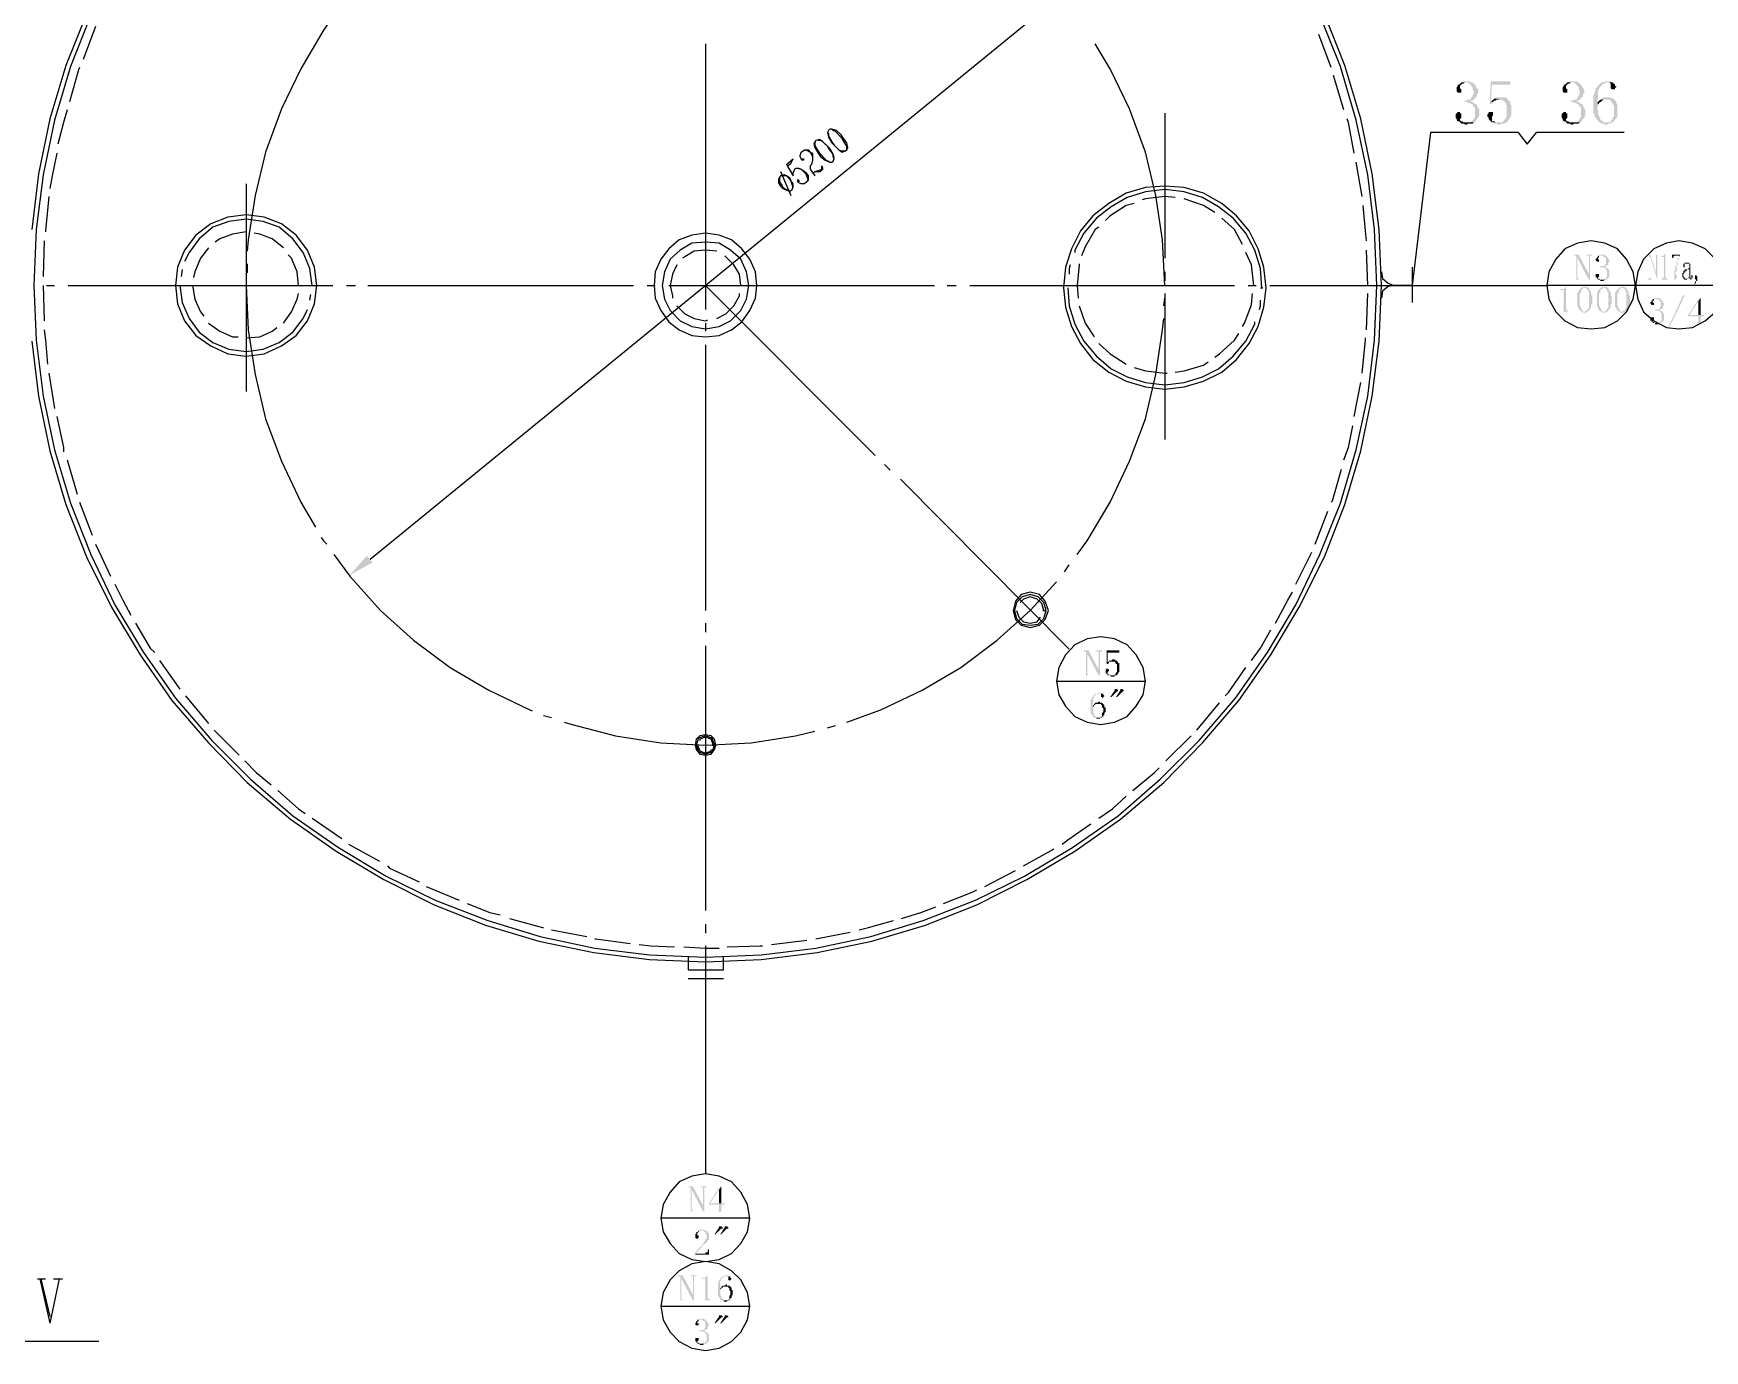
# Model space of a CAD drawing. Extents: x 51 to 246, y 3 to 417.
# Drawn here: x 84.6 to 146.7, y 81.7 to 130.6 of the extents above; entities that cross this region are included whole.
import ezdxf

# ---------------------------------------------------------------- set-up
doc = ezdxf.new("R2010")
doc.units = 0
doc.header["$MEASUREMENT"] = 0
doc.layers.add('_____1', color=160, linetype='Continuous')

msp = doc.modelspace()

# ---------------------------------------------------------------- hatches: boundary and pattern name
at = {"layer": '_____1'}
for points in [[(137.668, 128.735), (137.626, 128.735), (137.541, 128.651), (137.499, 128.651), (137.499, 128.608), (137.456, 128.566), (137.456, 128.397), (137.499, 128.354), (137.626, 128.354), (137.626, 128.481), (137.583, 128.524), (137.583, 128.608), (137.668, 128.693), (137.71, 128.693), (137.753, 128.735), (137.795, 128.735)], [(137.837, 128.778), (137.71, 128.778), (137.668, 128.735), (137.88, 128.735), (137.922, 128.693), (137.964, 128.693), (137.964, 128.651), (138.049, 128.566), (138.049, 128.481), (138.091, 128.439), (138.091, 128.312), (138.049, 128.27), (138.049, 128.227), (138.007, 128.185), (138.007, 128.143), (137.964, 128.1), (137.88, 128.1), (137.837, 128.058), (137.753, 128.058), (137.753, 128.016), (137.837, 128.016), (137.88, 127.973), (137.964, 127.973), (138.007, 127.931), (138.049, 127.931), (138.049, 127.888), (138.134, 127.804), (138.134, 127.423), (138.091, 127.423), (138.091, 127.381), (137.964, 127.254), (137.795, 127.254), (138.134, 127.254), (138.134, 127.296), (138.176, 127.296), (138.176, 127.338), (138.261, 127.423), (138.261, 127.465), (138.303, 127.508), (138.303, 127.719), (138.261, 127.762), (138.261, 127.804), (138.218, 127.846), (138.218, 127.888), (138.176, 127.931), (138.134, 127.931), (138.049, 128.016), (138.007, 128.016), (137.964, 128.058), (138.049, 128.058), (138.218, 128.227), (138.218, 128.312), (138.261, 128.354), (138.261, 128.481), (138.176, 128.566), (138.176, 128.608), (138.049, 128.735), (138.007, 128.735), (137.964, 128.778), (137.88, 128.778)], [(139.446, 128.778), (138.726, 128.778), (138.684, 127.931), (138.769, 127.931), (138.811, 128.016), (138.726, 128.016), (138.769, 128.651), (139.446, 128.651)], [(141.605, 128.735), (141.563, 128.735), (141.478, 128.651), (141.436, 128.651), (141.436, 128.608), (141.393, 128.566), (141.393, 128.397), (141.436, 128.354), (141.563, 128.354), (141.563, 128.481), (141.52, 128.524), (141.52, 128.608), (141.605, 128.693), (141.647, 128.693), (141.69, 128.735), (141.732, 128.735)], [(141.774, 128.778), (141.647, 128.778), (141.605, 128.735), (141.817, 128.735), (141.859, 128.693), (141.901, 128.693), (141.901, 128.651), (141.986, 128.566), (141.986, 128.481), (142.028, 128.439), (142.028, 128.312), (141.986, 128.27), (141.986, 128.227), (141.944, 128.185), (141.944, 128.143), (141.901, 128.1), (141.817, 128.1), (141.774, 128.058), (141.69, 128.058), (141.69, 128.016), (141.774, 128.016), (141.817, 127.973), (141.901, 127.973), (141.944, 127.931), (141.986, 127.931), (141.986, 127.888), (142.071, 127.804), (142.071, 127.423), (142.028, 127.423), (142.028, 127.381), (141.901, 127.254), (141.732, 127.254), (142.071, 127.254), (142.071, 127.296), (142.113, 127.296), (142.113, 127.338), (142.198, 127.423), (142.198, 127.465), (142.24, 127.508), (142.24, 127.719), (142.198, 127.762), (142.198, 127.804), (142.155, 127.846), (142.155, 127.888), (142.113, 127.931), (142.071, 127.931), (141.986, 128.016), (141.944, 128.016), (141.901, 128.058), (141.986, 128.058), (142.155, 128.227), (142.155, 128.312), (142.198, 128.354), (142.198, 128.481), (142.113, 128.566), (142.113, 128.608), (141.986, 128.735), (141.944, 128.735), (141.901, 128.778), (141.817, 128.778)], [(143.087, 128.778), (142.96, 128.778), (142.917, 128.735), (142.833, 128.735), (142.79, 128.693), (142.663, 128.566), (142.663, 128.524), (142.621, 128.524), (142.621, 128.439), (142.579, 128.397), (142.579, 128.312), (142.536, 128.27), (142.536, 127.592), (142.579, 127.55), (142.579, 127.465), (142.663, 127.381), (142.663, 127.338), (142.706, 127.338), (142.706, 127.296), (142.748, 127.254), (143.002, 127.254), (142.917, 127.254), (142.833, 127.338), (142.79, 127.338), (142.79, 127.423), (142.748, 127.465), (142.748, 127.508), (142.706, 127.55), (142.706, 127.719), (142.663, 127.762), (142.663, 127.804), (142.706, 127.846), (142.706, 127.888), (142.748, 127.931), (142.663, 127.973), (142.663, 128.1), (142.706, 128.143), (142.706, 128.439), (142.748, 128.481), (142.748, 128.524), (142.79, 128.566), (142.917, 128.693), (142.96, 128.693), (143.002, 128.735), (143.256, 128.735), (143.214, 128.735), (143.171, 128.778), (143.129, 128.778)], [(143.256, 128.735), (143.044, 128.735), (143.129, 128.735), (143.171, 128.693), (143.171, 128.524), (143.214, 128.481), (143.341, 128.481), (143.341, 128.524), (143.383, 128.566), (143.383, 128.608), (143.341, 128.608), (143.341, 128.651), (143.298, 128.693)], [(138.853, 128.143), (138.726, 128.016), (138.811, 128.016), (138.853, 128.058), (138.896, 128.058), (138.938, 128.1), (139.065, 128.1)], [(139.107, 128.185), (138.896, 128.185), (138.896, 128.143), (138.853, 128.143), (139.065, 128.1), (139.15, 128.1), (139.234, 128.016), (139.277, 128.016), (139.277, 127.931), (139.319, 127.888), (139.319, 127.465), (139.277, 127.423), (139.277, 127.381), (139.234, 127.381), (139.234, 127.338), (139.15, 127.254), (138.811, 127.254), (138.853, 127.211), (138.938, 127.211), (138.98, 127.169), (139.065, 127.169), (139.107, 127.211), (139.234, 127.211), (139.277, 127.254), (139.319, 127.254), (139.361, 127.296), (139.361, 127.338), (139.446, 127.423), (139.446, 127.465), (139.488, 127.508), (139.488, 127.888), (139.446, 127.931), (139.446, 128.016), (139.404, 128.058), (139.361, 128.058), (139.361, 128.1), (139.277, 128.185), (139.15, 128.185)], [(142.79, 128.1), (142.663, 127.973), (142.748, 127.931), (142.748, 127.973), (142.79, 128.016), (142.833, 128.016), (142.833, 128.058), (142.875, 128.058), (142.917, 128.1), (143.044, 128.1)], [(143.044, 128.185), (142.917, 128.185), (142.875, 128.143), (142.833, 128.143), (142.79, 128.1), (143.129, 128.1), (143.214, 128.016), (143.214, 127.973), (143.256, 127.973), (143.256, 127.931), (143.298, 127.888), (143.298, 127.465), (143.256, 127.423), (143.256, 127.381), (143.171, 127.296), (143.171, 127.254), (142.79, 127.254), (142.833, 127.211), (142.917, 127.211), (142.96, 127.169), (143.044, 127.169), (143.087, 127.211), (143.171, 127.211), (143.214, 127.254), (143.256, 127.254), (143.298, 127.296), (143.298, 127.338), (143.341, 127.338), (143.341, 127.381), (143.383, 127.381), (143.383, 127.423), (143.425, 127.465), (143.425, 127.931), (143.383, 127.973), (143.383, 128.016), (143.341, 128.058), (143.341, 128.1), (143.298, 128.1), (143.256, 128.143), (143.214, 128.143), (143.171, 128.185), (143.087, 128.185)], [(137.541, 127.635), (137.499, 127.635), (137.414, 127.55), (137.414, 127.423), (137.456, 127.381), (137.456, 127.338), (137.499, 127.296), (137.541, 127.296), (137.626, 127.211), (137.71, 127.211), (137.795, 127.169), (137.837, 127.169), (137.88, 127.211), (138.049, 127.211), (138.091, 127.254), (137.71, 127.254), (137.668, 127.296), (137.626, 127.296), (137.583, 127.338), (137.583, 127.381), (137.626, 127.423), (137.626, 127.592), (137.583, 127.592), (137.583, 127.635)], [(138.726, 127.635), (138.642, 127.635), (138.642, 127.592), (138.599, 127.55), (138.599, 127.465), (138.642, 127.423), (138.642, 127.381), (138.769, 127.254), (139.023, 127.254), (138.896, 127.254), (138.853, 127.296), (138.769, 127.296), (138.769, 127.465), (138.811, 127.508), (138.811, 127.635), (138.769, 127.635)], [(141.478, 127.635), (141.436, 127.635), (141.351, 127.55), (141.351, 127.423), (141.393, 127.381), (141.393, 127.338), (141.436, 127.296), (141.478, 127.296), (141.563, 127.211), (141.647, 127.211), (141.732, 127.169), (141.774, 127.169), (141.817, 127.211), (141.986, 127.211), (142.028, 127.254), (141.647, 127.254), (141.605, 127.296), (141.563, 127.296), (141.52, 127.338), (141.52, 127.381), (141.563, 127.423), (141.563, 127.592), (141.52, 127.592), (141.52, 127.635)], [(141.986, 122.343), (141.817, 122.343), (141.817, 122.301), (141.901, 122.301), (141.901, 122.258), (141.944, 122.216), (142.367, 121.412), (142.367, 121.623)], [(142.494, 122.343), (142.282, 122.343), (142.282, 122.301), (142.367, 122.301), (142.367, 121.412), (142.409, 121.412), (142.409, 122.301), (142.494, 122.301)], [(142.748, 122.301), (142.706, 122.301), (142.706, 122.258), (142.663, 122.258), (142.663, 122.216), (142.621, 122.174), (142.621, 122.131), (142.663, 122.089), (142.748, 122.089), (142.748, 122.174), (142.706, 122.174), (142.706, 122.216), (142.748, 122.258), (142.748, 122.301), (142.833, 122.301)], [(142.875, 122.343), (142.79, 122.343), (142.748, 122.301), (142.917, 122.301), (142.917, 122.258), (142.96, 122.258), (143.002, 122.216), (143.002, 122.004), (142.917, 121.92), (142.79, 121.92), (142.79, 121.877), (142.917, 121.877), (142.96, 121.835), (143.002, 121.835), (143.002, 121.793), (143.044, 121.75), (143.044, 121.496), (143.002, 121.496), (143.002, 121.454), (142.96, 121.454), (142.917, 121.412), (142.833, 121.412), (143.044, 121.412), (143.044, 121.454), (143.087, 121.454), (143.087, 121.496), (143.129, 121.496), (143.129, 121.75), (143.087, 121.793), (143.087, 121.835), (143.044, 121.835), (143.002, 121.877), (142.96, 121.877), (142.96, 121.92), (143.002, 121.92), (143.044, 121.962), (143.087, 121.962), (143.087, 122.047), (143.129, 122.089), (143.129, 122.131), (143.087, 122.174), (143.087, 122.216), (143.002, 122.301), (142.96, 122.301), (142.96, 122.343), (142.917, 122.343)], [(144.653, 122.343), (144.568, 122.343), (144.653, 122.258), (144.907, 121.412), (144.865, 121.666)], [(144.611, 122.301), (144.611, 121.454), (144.568, 121.454), (144.568, 121.412), (144.695, 121.412), (144.695, 121.454), (144.653, 121.454), (144.653, 121.496), (144.611, 121.496), (144.611, 122.258), (144.653, 122.258)], [(145.203, 122.385), (145.161, 122.343), (145.161, 122.301), (145.076, 122.301), (145.076, 122.258), (145.161, 122.258), (145.161, 121.496), (145.119, 121.496), (145.119, 121.454), (145.076, 121.454), (145.076, 121.412), (145.288, 121.412), (145.288, 121.454), (145.246, 121.454), (145.203, 121.496), (145.203, 121.538)], [(145.754, 122.301), (145.711, 122.301), (145.711, 122.216), (145.669, 122.216), (145.669, 122.089), (145.627, 122.089), (145.627, 121.962), (145.584, 121.92), (145.584, 121.75), (145.542, 121.75), (145.542, 121.412), (145.584, 121.412), (145.584, 121.454), (145.627, 121.454), (145.627, 121.581), (145.584, 121.623), (145.584, 121.708), (145.627, 121.708), (145.627, 121.962), (145.669, 121.962), (145.669, 122.131), (145.711, 122.131), (145.711, 122.258), (145.754, 122.258)], [(141.901, 122.258), (141.901, 121.412), (141.817, 121.412), (142.028, 121.412), (141.986, 121.412), (141.986, 121.454), (141.944, 121.454), (141.944, 122.216)], [(145.965, 121.793), (145.923, 121.793), (145.923, 121.75), (145.881, 121.75), (145.881, 121.666), (145.838, 121.666), (145.838, 121.496), (145.881, 121.496), (145.881, 121.454), (145.923, 121.412), (146.008, 121.412), (146.05, 121.454), (145.923, 121.454), (145.923, 121.496), (145.881, 121.538), (145.881, 121.623), (145.923, 121.666), (145.923, 121.708), (145.965, 121.708), (145.965, 121.75), (146.008, 121.75), (146.008, 121.793), (146.092, 121.793)], [(145.923, 122.004), (145.881, 122.004), (145.881, 121.877), (145.923, 121.877), (145.923, 122.004), (146.008, 122.004)], [(146.008, 122.047), (145.923, 122.047), (145.923, 122.004), (146.092, 122.004), (146.092, 121.835), (146.05, 121.835), (146.008, 121.793), (145.965, 121.793), (146.092, 121.793), (146.092, 121.496), (146.05, 121.496), (146.05, 121.454), (145.965, 121.454), (146.05, 121.454), (146.092, 121.496), (146.135, 121.496), (146.135, 122.004), (146.092, 122.004), (146.092, 122.047), (146.05, 122.047)], [(141.52, 121.158), (141.436, 121.073), (141.309, 121.073), (141.309, 121.031), (141.436, 121.031), (141.436, 120.269), (141.393, 120.226), (141.309, 120.226), (141.69, 120.226), (141.605, 120.226), (141.605, 120.269), (141.563, 120.269), (141.52, 120.311)], [(142.071, 121.115), (142.071, 121.073), (142.028, 121.073), (142.028, 121.031), (141.986, 121.031), (141.986, 120.946), (141.944, 120.946), (141.944, 120.396), (141.986, 120.396), (141.986, 120.311), (142.028, 120.311), (142.028, 120.269), (142.071, 120.269), (142.071, 120.226), (142.155, 120.226), (142.155, 120.184), (142.282, 120.184), (142.282, 120.226), (142.325, 120.226), (142.155, 120.226), (142.155, 120.269), (142.113, 120.269), (142.113, 120.311), (142.071, 120.353), (142.071, 120.396), (142.028, 120.438), (142.028, 120.904), (142.071, 120.904), (142.071, 121.031), (142.113, 121.031), (142.113, 121.073), (142.155, 121.073), (142.155, 121.115), (142.198, 121.115)], [(142.198, 121.158), (142.155, 121.158), (142.113, 121.115), (142.071, 121.115), (142.24, 121.115), (142.325, 121.031), (142.325, 120.988), (142.367, 120.988), (142.367, 120.692), (142.409, 120.692), (142.367, 120.65), (142.367, 120.353), (142.325, 120.353), (142.325, 120.311), (142.282, 120.269), (142.24, 120.269), (142.24, 120.226), (142.198, 120.226), (142.325, 120.226), (142.409, 120.311), (142.409, 120.353), (142.452, 120.353), (142.452, 120.48), (142.494, 120.523), (142.494, 120.819), (142.452, 120.861), (142.452, 120.988), (142.409, 120.988), (142.409, 121.031), (142.367, 121.073), (142.367, 121.115), (142.325, 121.115), (142.282, 121.158), (142.24, 121.158)], [(142.663, 121.623), (142.621, 121.623), (142.621, 121.496), (142.663, 121.496), (142.663, 121.454), (142.706, 121.454), (142.706, 121.412), (142.79, 121.412), (142.79, 121.369), (142.917, 121.369), (142.96, 121.412), (143.002, 121.412), (142.79, 121.412), (142.748, 121.454), (142.706, 121.454), (142.706, 121.496), (142.748, 121.538), (142.748, 121.623), (142.706, 121.623)], [(142.79, 121.115), (142.79, 121.073), (142.748, 121.073), (142.748, 121.031), (142.706, 121.031), (142.706, 120.946), (142.663, 120.946), (142.663, 120.396), (142.706, 120.396), (142.706, 120.311), (142.748, 120.311), (142.748, 120.269), (142.79, 120.269), (142.79, 120.226), (142.875, 120.226), (142.875, 120.184), (143.002, 120.184), (143.002, 120.226), (143.044, 120.226), (142.875, 120.226), (142.875, 120.269), (142.833, 120.269), (142.833, 120.311), (142.79, 120.353), (142.79, 120.396), (142.748, 120.438), (142.748, 120.904), (142.79, 120.904), (142.79, 121.031), (142.833, 121.031), (142.833, 121.073), (142.875, 121.073), (142.875, 121.115), (142.917, 121.115)], [(142.917, 121.158), (142.875, 121.158), (142.833, 121.115), (142.79, 121.115), (142.96, 121.115), (143.044, 121.031), (143.044, 120.988), (143.087, 120.988), (143.087, 120.692), (143.129, 120.692), (143.087, 120.65), (143.087, 120.353), (143.044, 120.353), (143.044, 120.311), (143.002, 120.269), (142.96, 120.269), (142.96, 120.226), (142.917, 120.226), (143.044, 120.226), (143.129, 120.311), (143.129, 120.353), (143.171, 120.353), (143.171, 120.48), (143.214, 120.523), (143.214, 120.819), (143.171, 120.861), (143.171, 120.988), (143.129, 120.988), (143.129, 121.031), (143.087, 121.073), (143.087, 121.115), (143.044, 121.115), (143.002, 121.158), (142.96, 121.158)], [(143.468, 121.115), (143.468, 121.073), (143.425, 121.073), (143.425, 121.031), (143.383, 121.031), (143.383, 120.946), (143.341, 120.946), (143.341, 120.396), (143.383, 120.396), (143.383, 120.311), (143.425, 120.311), (143.425, 120.269), (143.468, 120.269), (143.468, 120.226), (143.552, 120.226), (143.552, 120.184), (143.679, 120.184), (143.679, 120.226), (143.722, 120.226), (143.552, 120.226), (143.552, 120.269), (143.51, 120.269), (143.51, 120.311), (143.468, 120.353), (143.468, 120.396), (143.425, 120.438), (143.425, 120.904), (143.468, 120.904), (143.468, 121.031), (143.51, 121.031), (143.51, 121.073), (143.552, 121.073), (143.552, 121.115), (143.595, 121.115)], [(143.595, 121.158), (143.552, 121.158), (143.51, 121.115), (143.468, 121.115), (143.637, 121.115), (143.722, 121.031), (143.722, 120.988), (143.764, 120.988), (143.764, 120.692), (143.806, 120.692), (143.764, 120.65), (143.764, 120.353), (143.722, 120.353), (143.722, 120.311), (143.679, 120.269), (143.637, 120.269), (143.637, 120.226), (143.595, 120.226), (143.722, 120.226), (143.806, 120.311), (143.806, 120.353), (143.849, 120.353), (143.849, 120.48), (143.891, 120.523), (143.891, 120.819), (143.849, 120.861), (143.849, 120.988), (143.806, 120.988), (143.806, 121.031), (143.764, 121.073), (143.764, 121.115), (143.722, 121.115), (143.679, 121.158), (143.637, 121.158)], [(146.219, 121.581), (146.177, 121.581), (146.177, 121.454), (146.092, 121.454), (146.135, 121.454), (146.135, 121.412), (146.177, 121.412), (146.177, 121.454), (146.219, 121.496), (146.219, 121.538)], [(144.78, 120.692), (144.738, 120.692), (144.738, 120.65), (144.695, 120.65), (144.695, 120.607), (144.653, 120.565), (144.653, 120.523), (144.695, 120.48), (144.78, 120.48), (144.78, 120.565), (144.738, 120.565), (144.738, 120.607), (144.78, 120.65), (144.78, 120.692), (144.865, 120.692)], [(144.907, 120.734), (144.822, 120.734), (144.78, 120.692), (144.949, 120.692), (144.949, 120.65), (144.992, 120.65), (145.034, 120.607), (145.034, 120.396), (144.949, 120.311), (144.822, 120.311), (144.822, 120.269), (144.949, 120.269), (144.992, 120.226), (145.034, 120.226), (145.034, 120.184), (145.076, 120.142), (145.076, 119.888), (145.034, 119.888), (145.034, 119.845), (144.992, 119.845), (144.949, 119.803), (144.865, 119.803), (145.076, 119.803), (145.076, 119.845), (145.119, 119.845), (145.119, 119.888), (145.161, 119.888), (145.161, 120.142), (145.119, 120.184), (145.119, 120.226), (145.076, 120.226), (145.034, 120.269), (144.992, 120.269), (144.992, 120.311), (145.034, 120.311), (145.076, 120.353), (145.119, 120.353), (145.119, 120.438), (145.161, 120.48), (145.161, 120.523), (145.119, 120.565), (145.119, 120.607), (145.034, 120.692), (144.992, 120.692), (144.992, 120.734), (144.949, 120.734)], [(146.516, 120.734), (146.473, 120.734), (146.05, 120.099), (146.05, 120.057), (146.431, 120.057), (146.431, 119.845), (146.389, 119.845), (146.389, 119.803), (146.262, 119.803), (146.643, 119.803), (146.558, 119.803), (146.516, 119.845), (146.516, 120.057), (146.643, 120.057), (146.643, 120.099), (146.092, 120.099), (146.431, 120.607)], [(146.516, 120.734), (146.431, 120.607), (146.431, 120.099), (146.092, 120.099), (146.516, 120.099)], [(144.695, 120.015), (144.653, 120.015), (144.653, 119.888), (144.695, 119.888), (144.695, 119.845), (144.738, 119.845), (144.738, 119.803), (144.822, 119.803), (144.822, 119.76), (144.949, 119.76), (144.992, 119.803), (145.034, 119.803), (144.822, 119.803), (144.78, 119.845), (144.738, 119.845), (144.738, 119.888), (144.78, 119.93), (144.78, 120.015), (144.738, 120.015)], [(96.986, 111.167), (97.197, 110.913), (96.351, 110.447)], [(123.783, 107.653), (123.613, 107.653), (123.613, 107.611), (123.698, 107.611), (123.698, 107.569), (123.74, 107.526), (124.164, 106.722), (124.164, 106.934)], [(123.698, 107.569), (123.698, 106.722), (123.613, 106.722), (123.825, 106.722), (123.783, 106.722), (123.783, 106.764), (123.74, 106.764), (123.74, 107.526)], [(124.291, 107.653), (124.079, 107.653), (124.079, 107.611), (124.164, 107.611), (124.164, 106.722), (124.206, 106.722), (124.206, 107.611), (124.291, 107.611)], [(124.926, 107.653), (124.46, 107.653), (124.46, 107.145), (124.502, 107.145), (124.545, 107.188), (124.502, 107.188), (124.502, 107.569), (124.926, 107.569)], [(124.46, 106.976), (124.418, 106.934), (124.418, 106.807), (124.46, 106.807), (124.46, 106.764), (124.502, 106.764), (124.502, 106.722), (124.672, 106.722), (124.587, 106.722), (124.545, 106.764), (124.502, 106.764), (124.502, 106.849), (124.545, 106.891), (124.545, 106.934), (124.502, 106.976)], [(124.545, 107.272), (124.545, 107.23), (124.502, 107.23), (124.502, 107.188), (124.545, 107.188), (124.545, 107.23), (124.672, 107.23)], [(124.714, 107.315), (124.672, 107.315), (124.629, 107.272), (124.545, 107.272), (124.672, 107.23), (124.756, 107.23), (124.799, 107.188), (124.799, 107.145), (124.841, 107.145), (124.841, 106.849), (124.799, 106.807), (124.799, 106.764), (124.756, 106.764), (124.756, 106.722), (124.545, 106.722), (124.587, 106.722), (124.629, 106.68), (124.756, 106.68), (124.756, 106.722), (124.841, 106.722), (124.841, 106.764), (124.883, 106.764), (124.883, 106.807), (124.926, 106.849), (124.926, 107.188), (124.883, 107.188), (124.883, 107.23), (124.841, 107.23), (124.841, 107.272), (124.799, 107.272), (124.756, 107.315)], [(124.799, 106.214), (124.756, 106.214), (124.756, 106.172), (124.587, 105.918), (124.629, 105.918), (124.841, 106.129), (124.883, 106.129), (124.883, 106.172), (124.841, 106.214)], [(125.01, 106.214), (124.968, 106.214), (124.968, 106.172), (124.799, 105.918), (124.841, 105.918), (125.053, 106.129), (125.095, 106.129), (125.095, 106.172), (125.053, 106.214)], [(123.994, 105.663), (123.994, 105.621), (123.952, 105.621), (123.952, 105.579), (123.994, 105.579), (123.994, 105.621), (124.037, 105.621), (124.037, 105.663), (124.164, 105.663)], [(124.164, 105.748), (124.121, 105.706), (124.037, 105.706), (123.994, 105.663), (124.248, 105.663), (124.248, 105.621), (124.291, 105.621), (124.291, 105.537), (124.333, 105.494), (124.333, 105.367), (124.291, 105.325), (124.291, 105.198), (124.248, 105.198), (124.248, 105.156), (123.994, 105.156), (124.079, 105.156), (124.079, 105.113), (124.206, 105.113), (124.248, 105.156), (124.291, 105.156), (124.291, 105.198), (124.333, 105.198), (124.333, 105.24), (124.375, 105.24), (124.375, 105.325), (124.418, 105.367), (124.418, 105.537), (124.375, 105.537), (124.375, 105.621), (124.291, 105.706), (124.206, 105.706), (124.206, 105.748)], [(124.291, 106.045), (124.164, 106.045), (124.248, 106.045), (124.248, 105.918), (124.291, 105.918), (124.291, 105.875), (124.375, 105.96), (124.333, 106.002), (124.333, 106.045)], [(109.093, 87.757), (108.924, 87.757), (108.924, 87.714), (109.008, 87.714), (109.008, 87.672), (109.051, 87.63), (109.474, 86.825), (109.474, 87.037)], [(109.008, 87.672), (109.008, 86.825), (108.924, 86.825), (109.135, 86.825), (109.093, 86.825), (109.093, 86.868), (109.051, 86.868), (109.051, 87.63)], [(109.601, 87.757), (109.389, 87.757), (109.389, 87.714), (109.474, 87.714), (109.474, 86.825), (109.516, 86.825), (109.516, 87.714), (109.601, 87.714)], [(110.151, 87.757), (110.109, 87.757), (109.686, 87.122), (109.686, 87.079), (110.067, 87.079), (110.067, 86.868), (110.024, 86.868), (110.024, 86.825), (109.897, 86.825), (110.278, 86.825), (110.194, 86.825), (110.151, 86.868), (110.151, 87.079), (110.278, 87.079), (110.278, 87.122), (109.728, 87.122), (110.067, 87.63)], [(110.151, 87.757), (110.067, 87.63), (110.067, 87.122), (109.728, 87.122), (110.151, 87.122)], [(110.109, 86.275), (110.067, 86.275), (110.067, 86.233), (109.897, 85.979), (109.94, 85.979), (110.151, 86.19), (110.194, 86.19), (110.194, 86.233), (110.151, 86.275)], [(110.321, 86.275), (110.278, 86.275), (110.278, 86.233), (110.109, 85.979), (110.151, 85.979), (110.363, 86.19), (110.405, 86.19), (110.405, 86.233), (110.363, 86.275)], [(109.432, 86.148), (109.347, 86.148), (109.347, 86.106), (109.305, 86.106), (109.516, 86.106), (109.516, 86.063), (109.559, 86.063), (109.559, 86.021), (109.601, 85.979), (109.601, 85.809), (109.559, 85.809), (109.559, 85.725), (109.516, 85.725), (109.516, 85.682), (109.432, 85.598), (109.432, 85.555), (109.389, 85.555), (109.389, 85.513), (109.347, 85.513), (109.347, 85.471), (109.305, 85.471), (109.305, 85.428), (109.262, 85.428), (109.262, 85.386), (109.178, 85.301), (109.178, 85.259), (109.22, 85.259), (109.22, 85.301), (109.262, 85.301), (109.262, 85.344), (109.305, 85.386), (109.432, 85.513), (109.432, 85.555), (109.474, 85.555), (109.474, 85.598), (109.516, 85.598), (109.643, 85.725), (109.643, 85.767), (109.686, 85.767), (109.686, 86.021), (109.643, 86.021), (109.643, 86.063), (109.601, 86.106), (109.559, 86.106), (109.516, 86.148), (109.474, 86.148)], [(109.305, 86.106), (109.262, 86.063), (109.22, 86.063), (109.22, 86.021), (109.178, 85.979), (109.178, 85.852), (109.22, 85.809), (109.262, 85.809), (109.305, 85.852), (109.305, 85.936), (109.262, 85.936), (109.262, 86.021), (109.347, 86.106), (109.432, 86.106)], [(109.686, 85.428), (109.643, 85.386), (109.643, 85.301), (109.559, 85.301), (109.559, 85.259), (109.178, 85.259), (109.178, 85.217), (109.686, 85.217)], [(108.712, 84.455), (108.543, 84.455), (108.543, 84.412), (108.627, 84.412), (108.627, 84.37), (108.67, 84.328), (109.093, 83.523), (109.093, 83.735)], [(109.22, 84.455), (109.008, 84.455), (109.008, 84.412), (109.093, 84.412), (109.093, 83.523), (109.135, 83.523), (109.135, 84.412), (109.22, 84.412)], [(109.643, 84.455), (109.559, 84.37), (109.432, 84.37), (109.432, 84.328), (109.559, 84.328), (109.559, 83.566), (109.516, 83.523), (109.432, 83.523), (109.813, 83.523), (109.728, 83.523), (109.728, 83.566), (109.686, 83.566), (109.643, 83.608)], [(110.448, 84.412), (110.321, 84.412), (110.405, 84.412), (110.405, 84.285), (110.448, 84.285), (110.448, 84.243), (110.532, 84.328), (110.49, 84.37), (110.49, 84.412)], [(108.627, 84.37), (108.627, 83.523), (108.543, 83.523), (108.754, 83.523), (108.712, 83.523), (108.712, 83.566), (108.67, 83.566), (108.67, 84.328)], [(110.151, 84.031), (110.151, 83.989), (110.109, 83.989), (110.109, 83.947), (110.151, 83.947), (110.151, 83.989), (110.194, 83.989), (110.194, 84.031), (110.321, 84.031)], [(110.321, 84.116), (110.278, 84.074), (110.194, 84.074), (110.151, 84.031), (110.405, 84.031), (110.405, 83.989), (110.448, 83.989), (110.448, 83.904), (110.49, 83.862), (110.49, 83.735), (110.448, 83.693), (110.448, 83.566), (110.405, 83.566), (110.405, 83.523), (110.151, 83.523), (110.236, 83.523), (110.236, 83.481), (110.363, 83.481), (110.405, 83.523), (110.448, 83.523), (110.448, 83.566), (110.49, 83.566), (110.49, 83.608), (110.532, 83.608), (110.532, 83.693), (110.575, 83.735), (110.575, 83.904), (110.532, 83.904), (110.532, 83.989), (110.448, 84.074), (110.363, 84.074), (110.363, 84.116)], [(109.305, 82.804), (109.262, 82.804), (109.262, 82.761), (109.22, 82.761), (109.22, 82.719), (109.178, 82.677), (109.178, 82.634), (109.22, 82.592), (109.305, 82.592), (109.305, 82.677), (109.262, 82.677), (109.262, 82.719), (109.305, 82.761), (109.305, 82.804), (109.389, 82.804)], [(109.432, 82.846), (109.347, 82.846), (109.305, 82.804), (109.474, 82.804), (109.474, 82.761), (109.516, 82.761), (109.559, 82.719), (109.559, 82.507), (109.516, 82.465), (109.474, 82.423), (109.347, 82.423), (109.347, 82.38), (109.474, 82.38), (109.516, 82.338), (109.559, 82.338), (109.559, 82.296), (109.601, 82.253), (109.601, 81.999), (109.559, 81.999), (109.559, 81.957), (109.516, 81.957), (109.474, 81.915), (109.389, 81.915), (109.601, 81.915), (109.601, 81.957), (109.643, 81.957), (109.643, 81.999), (109.686, 81.999), (109.686, 82.253), (109.643, 82.296), (109.643, 82.338), (109.601, 82.338), (109.559, 82.38), (109.516, 82.38), (109.516, 82.423), (109.559, 82.423), (109.601, 82.465), (109.643, 82.465), (109.643, 82.55), (109.686, 82.592), (109.686, 82.634), (109.643, 82.677), (109.643, 82.719), (109.559, 82.804), (109.516, 82.804), (109.516, 82.846), (109.474, 82.846)], [(110.109, 82.973), (110.067, 82.973), (110.067, 82.931), (109.897, 82.677), (109.94, 82.677), (110.151, 82.888), (110.194, 82.888), (110.194, 82.931), (110.151, 82.973)], [(110.321, 82.973), (110.278, 82.973), (110.278, 82.931), (110.109, 82.677), (110.151, 82.677), (110.363, 82.888), (110.405, 82.888), (110.405, 82.931), (110.363, 82.973)], [(109.22, 82.126), (109.178, 82.126), (109.178, 81.999), (109.22, 81.999), (109.22, 81.957), (109.262, 81.957), (109.262, 81.915), (109.347, 81.915), (109.347, 81.872), (109.474, 81.872), (109.516, 81.915), (109.559, 81.915), (109.347, 81.915), (109.305, 81.957), (109.262, 81.957), (109.262, 81.999), (109.305, 82.042), (109.305, 82.126), (109.262, 82.126)]]:
    msp.add_hatch(color=7, dxfattribs=at).paths.add_polyline_path(points, is_closed=False)
for points in [[(144.949, 122.343), (144.822, 122.343), (144.865, 122.343), (144.865, 121.666), (144.907, 121.412), (144.907, 122.343)], [(145.754, 122.343), (145.457, 122.343), (145.457, 122.131), (145.457, 122.216), (145.5, 122.216), (145.5, 122.258), (145.542, 122.301), (145.754, 122.301)], [(146.135, 121.496), (146.092, 121.496), (146.092, 121.454), (146.177, 121.454)], [(146.346, 121.581), (146.304, 121.581), (146.304, 121.454), (146.346, 121.412), (146.346, 121.369), (146.304, 121.327), (146.304, 121.285), (146.262, 121.285), (146.304, 121.242), (146.304, 121.285), (146.346, 121.285), (146.346, 121.369), (146.389, 121.369), (146.389, 121.538)], [(145.373, 119.676), (145.33, 119.676), (145.881, 120.861), (145.923, 120.819)], [(124.206, 106.087), (124.121, 106.087), (124.079, 106.045), (124.037, 106.045), (123.952, 105.96), (123.952, 105.918), (123.91, 105.918), (123.91, 105.833), (123.867, 105.833), (123.867, 105.325), (123.91, 105.283), (123.91, 105.24), (123.952, 105.24), (123.952, 105.198), (123.994, 105.156), (124.164, 105.156), (124.079, 105.156), (124.079, 105.198), (124.037, 105.198), (124.037, 105.24), (123.994, 105.24), (123.994, 105.325), (123.952, 105.325), (123.952, 105.537), (123.994, 105.579), (123.952, 105.579), (123.952, 105.875), (123.994, 105.875), (123.994, 105.96), (124.037, 106.002), (124.079, 106.002), (124.079, 106.045), (124.291, 106.045), (124.248, 106.045), (124.248, 106.087)], [(110.363, 84.455), (110.278, 84.455), (110.236, 84.412), (110.194, 84.412), (110.109, 84.328), (110.109, 84.285), (110.067, 84.285), (110.067, 84.201), (110.024, 84.201), (110.024, 83.693), (110.067, 83.65), (110.067, 83.608), (110.109, 83.608), (110.109, 83.566), (110.151, 83.523), (110.321, 83.523), (110.236, 83.523), (110.236, 83.566), (110.194, 83.566), (110.194, 83.608), (110.151, 83.608), (110.151, 83.693), (110.109, 83.693), (110.109, 83.904), (110.151, 83.947), (110.109, 83.947), (110.109, 84.243), (110.151, 84.243), (110.151, 84.328), (110.194, 84.37), (110.236, 84.37), (110.236, 84.412), (110.448, 84.412), (110.405, 84.412), (110.405, 84.455)]]:
    msp.add_hatch(color=7, dxfattribs=at).paths.add_polyline_path(points)

# ---------------------------------------------------------------- linework, layer by layer
at = {"layer": '_____1', "color": 7}
for p, q in [((97.113, 111.04), (122.005, 131.36)), ((86.91, 130.81), (86.445, 129.582)), ((132.8, 129.285), (132.334, 130.513)), ((109.559, 130.175), (109.559, 120.311)), ((133.265, 127.719), (132.884, 128.989)), ((126.619, 127.592), (126.619, 122.216)), ((136.483, 126.873), (135.805, 121.2)), ((139.742, 126.873), (136.483, 126.873)), ((143.679, 126.873), (140.42, 126.873)), ((112.353, 125.433), (112.734, 124.544)), ((112.564, 125.687), (112.818, 125.899)), ((133.943, 124.502), (133.731, 125.772)), ((92.498, 124.968), (92.498, 117.263)), ((85.005, 122.851), (84.963, 121.538)), ((134.154, 121.2), (134.112, 122.512)), ((90.128, 121.793), (90.085, 121.538)), ((92.541, 122.004), (92.541, 121.666)), ((126.619, 121.708), (126.619, 121.369)), ((135.805, 121.877), (135.805, 120.565)), ((84.963, 121.2), (85.005, 119.888)), ((85.09, 121.2), (85.386, 121.2)), ((85.894, 121.2), (95.716, 121.2)), ((94.403, 121.2), (94.488, 121.2)), ((94.911, 121.2), (94.996, 121.2)), ((96.224, 121.2), (96.562, 121.2)), ((97.028, 121.2), (106.892, 121.2)), ((107.4, 121.2), (107.696, 121.2)), ((108.204, 121.2), (118.068, 121.2)), ((109.559, 121.2), (115.866, 114.892)), ((110.829, 121.2), (110.913, 121.2)), ((118.533, 121.2), (118.872, 121.2)), ((119.38, 121.2), (129.201, 121.2)), ((126.577, 121.2), (126.661, 121.2)), ((129.709, 121.2), (130.006, 121.2)), ((129.879, 121.2), (129.963, 121.2)), ((130.175, 121.115), (130.26, 121.115)), ((130.514, 121.2), (140.801, 121.2)), ((134.112, 121.2), (134.197, 121.2)), ((135.805, 121.2), (135.128, 121.2)), ((94.869, 120.65), (94.911, 120.861)), ((126.577, 120.438), (126.619, 120.734)), ((126.619, 120.904), (126.619, 115.485)), ((134.112, 119.549), (134.154, 120.904)), ((109.559, 119.803), (109.559, 119.507)), ((109.559, 118.999), (109.559, 109.135)), ((133.646, 116.332), (133.9, 117.602)), ((85.852, 114.723), (86.233, 113.453)), ((116.205, 114.554), (116.417, 114.342)), ((116.798, 114.003), (123.063, 107.696)), ((86.318, 113.157), (86.783, 111.929)), ((132.207, 111.59), (132.673, 112.818)), ((131.487, 110.109), (132.08, 111.294)), ((122.894, 110.574), (123.063, 110.828)), ((109.559, 108.669), (109.559, 108.331)), ((122.089, 109.135), (122.174, 109.135)), ((109.559, 107.823), (109.559, 98.001)), ((89.281, 107.272), (90.043, 106.214)), ((90.255, 105.96), (91.101, 104.944)), ((127.804, 104.69), (128.651, 105.706)), ((103.547, 105.24), (103.844, 105.156)), ((91.313, 104.69), (92.244, 103.759)), ((114.088, 104.775), (114.385, 104.859)), ((126.661, 103.547), (127.593, 104.478)), ((109.813, 104.14), (109.897, 104.14)), ((94.954, 101.43), (96.054, 100.668)), ((96.308, 100.457), (97.451, 99.822)), ((121.37, 99.652), (122.513, 100.287)), ((119.93, 98.89), (121.073, 99.483)), ((109.559, 97.493), (109.559, 97.155)), ((103.844, 97.282), (105.156, 97.028)), ((112.014, 96.731), (113.326, 96.901)), ((113.665, 96.943), (114.935, 97.197)), ((109.559, 96.689), (109.559, 88.222)), ((110.236, 95.461), (108.924, 95.461)), ((84.751, 84.328), (85.048, 84.328)), ((84.836, 84.328), (85.217, 82.677)), ((84.878, 84.328), (85.217, 82.931)), ((85.556, 84.328), (85.217, 82.677)), ((85.344, 84.328), (85.683, 84.328)), ((87.037, 81.999), (82.381, 81.999))]:
    msp.add_line(p, q, dxfattribs=at)
for points in [[(84.54, 119.126), (84.794, 117.094), (85.217, 115.062), (85.81, 113.072), (86.572, 111.125), (87.503, 109.262), (88.561, 107.484), (89.747, 105.791), (91.101, 104.224), (92.541, 102.743), (94.149, 101.388), (95.843, 100.203), (97.621, 99.144), (99.483, 98.213), (101.388, 97.451), (103.378, 96.858), (105.41, 96.435), (107.484, 96.181), (109.559, 96.096), (111.633, 96.181), (113.707, 96.435), (115.739, 96.858), (117.729, 97.451), (119.634, 98.213), (121.497, 99.144), (123.275, 100.203), (124.968, 101.388), (126.577, 102.743), (128.016, 104.224), (129.371, 105.791), (130.556, 107.484), (131.614, 109.262), (132.546, 111.125), (133.308, 113.072), (133.9, 115.062), (134.324, 117.094), (134.578, 119.126), (134.662, 121.2), (134.578, 123.274), (134.324, 125.349), (133.9, 127.381), (133.308, 129.37), (132.546, 131.275)], [(86.572, 131.275), (85.81, 129.37), (85.217, 127.381), (84.794, 125.349), (84.54, 123.274)], [(86.741, 131.233), (85.979, 129.328), (85.386, 127.338), (84.963, 125.306), (84.709, 123.274), (84.624, 121.2), (84.709, 119.168), (84.963, 117.094), (85.386, 115.104), (85.979, 113.114), (86.741, 111.209), (87.63, 109.347), (88.688, 107.569), (89.874, 105.875), (91.228, 104.309), (92.668, 102.87), (94.234, 101.515), (95.927, 100.33), (97.705, 99.271), (99.526, 98.382), (101.473, 97.62), (103.42, 97.028), (105.452, 96.604), (107.484, 96.35), (109.559, 96.266), (111.633, 96.35), (113.665, 96.604), (115.697, 97.028), (117.644, 97.62), (119.592, 98.382), (121.412, 99.271), (123.19, 100.33), (124.883, 101.515), (126.45, 102.87), (127.889, 104.309), (129.244, 105.875), (130.429, 107.569), (131.487, 109.347), (132.376, 111.209), (133.138, 113.114), (133.731, 115.104), (134.154, 117.094), (134.408, 119.168), (134.493, 121.2), (134.408, 123.274), (134.154, 125.306), (133.731, 127.338), (133.138, 129.328), (132.376, 131.233)], [(95.758, 131.233), (95.377, 130.683), (94.53, 129.243), (93.811, 127.762), (93.218, 126.153), (92.837, 124.544), (92.583, 122.893), (92.541, 122.47)], [(126.619, 121.2), (126.534, 122.893), (126.28, 124.544), (125.899, 126.153), (125.307, 127.762), (124.587, 129.243), (124.037, 130.175)], [(86.318, 129.285), (86.275, 129.201), (85.937, 128.016)], [(85.852, 127.719), (85.725, 127.254), (85.513, 126.449)], [(133.646, 126.11), (133.435, 127.254), (133.392, 127.381)], [(113.623, 126.534), (113.58, 126.449), (113.623, 126.322), (113.75, 126.11), (113.834, 125.984), (114.004, 125.857), (114.173, 125.772), (114.258, 125.772), (114.3, 125.814), (114.342, 125.941), (114.3, 126.068), (114.173, 126.28), (113.919, 126.534), (113.792, 126.619), (113.665, 126.576), (113.623, 126.534), (113.623, 126.407), (113.665, 126.322), (113.792, 126.11), (114.046, 125.857), (114.131, 125.814), (114.173, 125.772), (114.258, 125.772)], [(114.131, 126.957), (114.088, 126.873), (114.131, 126.703), (114.258, 126.492), (114.512, 126.238), (114.639, 126.153), (114.766, 126.195), (114.808, 126.238), (114.85, 126.322), (114.808, 126.492), (114.681, 126.661), (114.596, 126.788), (114.427, 126.957), (114.258, 127), (114.173, 127), (114.131, 126.957), (114.088, 126.873), (114.131, 126.83), (114.131, 126.746), (114.258, 126.534), (114.342, 126.407), (114.512, 126.238), (114.596, 126.195), (114.766, 126.195)], [(114.808, 126.238), (114.808, 126.365), (114.766, 126.449), (114.639, 126.661), (114.385, 126.915), (114.3, 126.957), (114.258, 127)], [(139.742, 126.873), (140.081, 126.449), (140.42, 126.873)], [(85.471, 126.11), (85.302, 125.264), (85.217, 124.798)], [(113.157, 125.899), (113.199, 125.899), (113.199, 125.857), (113.157, 125.857), (113.115, 125.899), (113.072, 125.984), (113.072, 126.026), (113.115, 126.153), (113.242, 126.238), (113.369, 126.238), (113.453, 126.153), (113.538, 126.11), (113.538, 125.857), (113.496, 125.687), (113.453, 125.645), (113.453, 125.518), (113.623, 125.264)], [(113.242, 126.238), (113.284, 126.238), (113.453, 126.153), (113.538, 125.984), (113.538, 125.857), (113.496, 125.687)], [(114.3, 125.814), (114.342, 125.899), (114.3, 125.984), (114.3, 126.068), (114.173, 126.238), (114.088, 126.365), (113.919, 126.534), (113.834, 126.576), (113.75, 126.576)], [(112.564, 125.687), (112.818, 125.264), (112.818, 125.391), (112.903, 125.56), (113.03, 125.56), (113.115, 125.518), (113.242, 125.433), (113.284, 125.391), (113.369, 125.264), (113.369, 125.137), (113.326, 125.052), (113.242, 124.968), (113.115, 124.968), (113.03, 125.01), (112.988, 125.052), (112.988, 125.137), (113.03, 125.095), (113.03, 125.052)], [(112.607, 125.645), (112.734, 125.73), (112.818, 125.899)], [(112.903, 125.56), (112.988, 125.56), (113.115, 125.518), (113.284, 125.349), (113.369, 125.095), (113.326, 125.052)], [(113.58, 125.349), (113.58, 125.391), (113.623, 125.433), (113.792, 125.476), (113.877, 125.518), (113.877, 125.645)], [(113.623, 125.433), (113.834, 125.433), (113.919, 125.518), (113.919, 125.56), (113.877, 125.645)], [(112.31, 125.222), (112.268, 125.137), (112.268, 125.01), (112.353, 124.883), (112.395, 124.841), (112.522, 124.756), (112.649, 124.713), (112.734, 124.713), (112.776, 124.756), (112.818, 124.883), (112.818, 124.968), (112.734, 125.095), (112.691, 125.179), (112.564, 125.264), (112.48, 125.306), (112.353, 125.264), (112.31, 125.222), (112.31, 125.052), (112.395, 124.925), (112.437, 124.841), (112.564, 124.756), (112.649, 124.713), (112.734, 124.713)], [(112.776, 124.756), (112.818, 124.841), (112.734, 125.095), (112.564, 125.264), (112.353, 125.264)], [(130.217, 121.115), (130.175, 121.835), (129.963, 122.512), (129.625, 123.147), (129.159, 123.698), (128.609, 124.121), (128.016, 124.46), (127.339, 124.671), (126.619, 124.756), (125.899, 124.671), (125.222, 124.46), (124.629, 124.121), (124.079, 123.698), (123.613, 123.147), (123.275, 122.512), (123.275, 122.428)], [(85.175, 124.502), (85.048, 123.232), (85.048, 123.19)], [(125.476, 124.248), (125.18, 124.163), (124.587, 123.782), (124.418, 123.613)], [(127, 124.46), (126.619, 124.502), (125.899, 124.417), (125.772, 124.375)], [(128.482, 123.909), (128.058, 124.163), (127.339, 124.417)], [(134.112, 122.851), (134.07, 123.232), (133.985, 124.163)], [(94.954, 121.2), (94.869, 121.835), (94.615, 122.428), (94.234, 122.935), (93.726, 123.359), (93.133, 123.571), (92.498, 123.655), (91.863, 123.571), (91.271, 123.359), (90.763, 122.935), (90.382, 122.428), (90.212, 122.089)], [(129.498, 122.724), (129.201, 123.274), (128.736, 123.698)], [(92.498, 123.19), (91.99, 123.105), (91.525, 122.935), (91.355, 122.809)], [(93.895, 122.597), (93.472, 122.935), (93.006, 123.105), (92.795, 123.147)], [(124.164, 123.359), (124.037, 123.274), (123.656, 122.639), (123.529, 122.301)], [(91.101, 122.597), (90.805, 122.216), (90.593, 121.708), (90.551, 121.496)], [(94.446, 121.2), (94.403, 121.708), (94.192, 122.216), (94.065, 122.343)], [(109.982, 122.47), (109.559, 122.512), (109.135, 122.47), (108.797, 122.258), (108.712, 122.216)], [(110.871, 121.2), (110.829, 121.623), (110.617, 121.962), (110.278, 122.301)], [(129.921, 121.2), (129.836, 121.962), (129.625, 122.428)], [(144.103, 121.2), (144.018, 121.708), (143.764, 122.174), (143.425, 122.555), (142.96, 122.766), (142.452, 122.851), (141.944, 122.766), (141.478, 122.555), (141.139, 122.174), (140.885, 121.708), (140.801, 121.2), (140.885, 120.692), (141.139, 120.226), (141.478, 119.888), (141.944, 119.634), (142.452, 119.591), (142.96, 119.634), (143.425, 119.888), (143.764, 120.226), (144.018, 120.692), (144.103, 121.2), (140.801, 121.2)], [(147.362, 121.2), (147.278, 121.708), (147.066, 122.174), (146.685, 122.555), (146.219, 122.766), (145.711, 122.851), (145.246, 122.766), (144.78, 122.555), (144.399, 122.174), (144.187, 121.708), (144.103, 121.2), (144.187, 120.692), (144.399, 120.226), (144.78, 119.888), (145.246, 119.634), (145.711, 119.591), (146.219, 119.634), (146.685, 119.888), (147.066, 120.226), (147.278, 120.692), (147.362, 121.2), (144.103, 121.2)], [(108.5, 121.962), (108.331, 121.623), (108.246, 121.2), (108.331, 120.819), (108.331, 120.734)], [(123.105, 121.962), (123.063, 121.835), (123.063, 121.623)], [(123.444, 122.004), (123.444, 121.962), (123.359, 121.2), (123.402, 120.734)], [(134.662, 121.708), (134.705, 121.454), (134.916, 121.285), (135.128, 121.2), (134.916, 121.158), (134.705, 120.988), (134.662, 120.734)], [(90.043, 121.2), (90.128, 120.565), (90.382, 119.972), (90.763, 119.464), (91.271, 119.083), (91.863, 118.829), (92.498, 118.745), (93.133, 118.829), (93.726, 119.083), (94.234, 119.464), (94.615, 119.972), (94.784, 120.311)], [(90.509, 121.2), (90.593, 120.692), (90.805, 120.226), (90.932, 120.057)], [(92.498, 121.2), (92.583, 119.549), (92.837, 117.898), (93.218, 116.247), (93.811, 114.681), (94.53, 113.157), (95.081, 112.225)], [(123.021, 121.115), (123.063, 120.438), (123.275, 119.76), (123.613, 119.126), (124.079, 118.575), (124.629, 118.11), (125.222, 117.813), (125.899, 117.602), (126.619, 117.517), (127.339, 117.602), (128.016, 117.813), (128.609, 118.11), (129.159, 118.575), (129.625, 119.126), (129.963, 119.76), (129.963, 119.845)], [(93.895, 119.803), (94.192, 120.226), (94.403, 120.692), (94.446, 120.904)], [(108.5, 120.438), (108.797, 120.142), (109.135, 119.972), (109.559, 119.888), (109.643, 119.93)], [(109.982, 119.972), (110.321, 120.142), (110.617, 120.438), (110.829, 120.819), (110.829, 120.904)], [(123.444, 120.438), (123.656, 119.803), (123.994, 119.295)], [(129.498, 119.676), (129.582, 119.803), (129.836, 120.48), (129.879, 120.904)], [(130.133, 120.311), (130.175, 120.438), (130.175, 120.65)], [(91.101, 119.803), (91.525, 119.507), (91.99, 119.295), (92.202, 119.295)], [(123.359, 111.209), (123.74, 111.717), (124.587, 113.157), (125.307, 114.681), (125.899, 116.247), (126.28, 117.898), (126.534, 119.549), (126.577, 119.972)], [(85.005, 119.549), (85.048, 119.168), (85.132, 118.279)], [(92.498, 119.253), (93.006, 119.295), (93.472, 119.507), (93.641, 119.634)], [(128.482, 118.533), (128.651, 118.66), (129.201, 119.168), (129.371, 119.422)], [(133.943, 117.94), (134.07, 119.168), (134.07, 119.253)], [(124.164, 119.041), (124.587, 118.66), (125.18, 118.279)], [(85.175, 117.94), (85.302, 117.178), (85.386, 116.628)], [(125.476, 118.152), (125.899, 118.025), (126.619, 117.94), (126.704, 117.94)], [(127, 117.983), (127.339, 118.025), (128.058, 118.237), (128.228, 118.363)], [(85.471, 116.332), (85.725, 115.188), (85.725, 115.019)], [(133.265, 114.723), (133.435, 115.188), (133.604, 115.993)], [(132.8, 113.157), (132.842, 113.199), (133.181, 114.384)], [(95.292, 111.844), (95.377, 111.717), (95.504, 111.59)], [(86.91, 111.59), (87.037, 111.336), (87.461, 110.405)], [(95.758, 111.209), (96.351, 110.405), (97.494, 109.135), (98.721, 108.034), (100.076, 107.018), (101.515, 106.172), (103.039, 105.452), (103.124, 105.41)], [(87.63, 110.109), (87.926, 109.516), (88.223, 108.966)], [(114.808, 104.986), (116.078, 105.452), (117.602, 106.172), (119.041, 107.018), (120.396, 108.034), (121.624, 109.135), (122.597, 110.193)], [(122.132, 109.135), (122.047, 109.389), (121.878, 109.558), (121.624, 109.643), (121.37, 109.558), (121.243, 109.431)], [(130.725, 108.669), (131.191, 109.516), (131.36, 109.812)], [(88.392, 108.669), (88.942, 107.738), (89.112, 107.569)], [(121.116, 109.135), (121.2, 108.881), (121.37, 108.712), (121.624, 108.669), (121.878, 108.712), (122.005, 108.881)], [(122.597, 106.51), (125.899, 106.51), (125.815, 107.018), (125.561, 107.484), (125.222, 107.865), (124.756, 108.077), (124.248, 108.161), (123.74, 108.077), (123.275, 107.865), (122.936, 107.484), (122.682, 107.018), (122.597, 106.51), (122.682, 106.002), (122.936, 105.579), (123.275, 105.198), (123.74, 104.986), (124.248, 104.902), (124.756, 104.986), (125.222, 105.198), (125.561, 105.579), (125.815, 106.002), (125.899, 106.51)], [(129.836, 107.272), (130.175, 107.738), (130.556, 108.415)], [(128.863, 105.96), (128.99, 106.087), (129.625, 107.018)], [(104.309, 104.986), (104.606, 104.902), (106.214, 104.478), (107.908, 104.224), (109.559, 104.14), (111.252, 104.224), (112.903, 104.478), (113.623, 104.648)], [(109.855, 104.14), (109.77, 104.351), (109.559, 104.436), (109.347, 104.351), (109.347, 104.309)], [(109.262, 104.14), (109.347, 103.928), (109.559, 103.843), (109.77, 103.928), (109.77, 103.97)], [(92.456, 103.547), (92.879, 103.124), (93.43, 102.658)], [(125.434, 102.446), (126.238, 103.124), (126.407, 103.293)], [(93.684, 102.446), (94.446, 101.769), (94.7, 101.6)], [(124.164, 101.43), (124.672, 101.769), (125.18, 102.235)], [(122.809, 100.457), (123.021, 100.626), (123.867, 101.219)], [(97.748, 99.652), (97.832, 99.568), (98.933, 99.06)], [(99.187, 98.89), (99.695, 98.679), (100.415, 98.382)], [(118.406, 98.255), (119.465, 98.679), (119.634, 98.763)], [(100.711, 98.255), (101.558, 97.917), (101.939, 97.832)], [(116.84, 97.705), (117.56, 97.917), (118.11, 98.128)], [(102.277, 97.705), (103.505, 97.366), (103.547, 97.366)], [(115.274, 97.282), (115.612, 97.366), (116.544, 97.62)], [(105.452, 96.943), (105.495, 96.943), (106.765, 96.774)], [(107.103, 96.731), (107.527, 96.689), (108.416, 96.647)], [(108.754, 96.647), (109.559, 96.604), (110.067, 96.604)], [(108.924, 96.266), (108.924, 95.8), (110.236, 95.8), (110.236, 96.266)], [(110.363, 96.647), (111.591, 96.689), (111.675, 96.689)], [(111.21, 86.571), (111.125, 87.079), (110.871, 87.545), (110.532, 87.926), (110.067, 88.138), (109.559, 88.222), (109.051, 88.138), (108.585, 87.926), (108.246, 87.545), (107.992, 87.079), (107.908, 86.571), (107.992, 86.063), (108.246, 85.64), (108.585, 85.259), (109.051, 85.047), (109.559, 84.963), (110.067, 85.047), (110.532, 85.259), (110.871, 85.64), (111.125, 86.063), (111.21, 86.571), (107.908, 86.571)], [(107.908, 83.312), (111.21, 83.312), (111.125, 83.82), (110.871, 84.285), (110.532, 84.624), (110.067, 84.878), (109.559, 84.963), (109.051, 84.878), (108.585, 84.624), (108.246, 84.285), (107.992, 83.82), (107.908, 83.312), (107.992, 82.804), (108.246, 82.338), (108.585, 81.999), (109.051, 81.745), (109.559, 81.66), (110.067, 81.745), (110.532, 81.999), (110.871, 82.338), (111.125, 82.804), (111.21, 83.312)]]:
    msp.add_lwpolyline(points, dxfattribs=at)
for points in [[(130.387, 121.115), (130.302, 121.877), (130.09, 122.555), (129.752, 123.232), (129.286, 123.782), (128.736, 124.248), (128.058, 124.629), (127.339, 124.841), (126.619, 124.883), (125.899, 124.841), (125.18, 124.629), (124.545, 124.248), (123.952, 123.782), (123.486, 123.232), (123.148, 122.555), (122.936, 121.877), (122.851, 121.115), (122.936, 120.396), (123.148, 119.676), (123.486, 119.041), (123.952, 118.448), (124.545, 117.983), (125.18, 117.644), (125.899, 117.432), (126.619, 117.348), (127.339, 117.432), (128.058, 117.644), (128.736, 117.983), (129.286, 118.448), (129.752, 119.041), (130.09, 119.676), (130.302, 120.396)], [(95.123, 121.2), (95.038, 121.877), (94.784, 122.512), (94.361, 123.063), (93.811, 123.486), (93.176, 123.74), (92.498, 123.825), (91.821, 123.74), (91.186, 123.486), (90.636, 123.063), (90.212, 122.512), (89.958, 121.877), (89.874, 121.2), (89.958, 120.523), (90.212, 119.888), (90.636, 119.337), (91.186, 118.956), (91.821, 118.66), (92.498, 118.575), (93.176, 118.66), (93.811, 118.956), (94.361, 119.337), (94.784, 119.888), (95.038, 120.523)], [(111.464, 121.2), (111.421, 121.708), (111.21, 122.174), (110.913, 122.555), (110.532, 122.893), (110.067, 123.063), (109.559, 123.147), (109.051, 123.063), (108.585, 122.893), (108.204, 122.555), (107.908, 122.174), (107.696, 121.708), (107.654, 121.2), (107.696, 120.734), (107.908, 120.269), (108.204, 119.845), (108.585, 119.549), (109.051, 119.337), (109.559, 119.295), (110.067, 119.337), (110.532, 119.549), (110.913, 119.845), (111.21, 120.269), (111.421, 120.734)], [(111.167, 121.2), (111.083, 121.708), (110.871, 122.174), (110.49, 122.512), (110.067, 122.766), (109.559, 122.809), (109.051, 122.766), (108.627, 122.512), (108.246, 122.174), (108.035, 121.708), (107.95, 121.2), (108.035, 120.692), (108.246, 120.269), (108.627, 119.888), (109.051, 119.676), (109.559, 119.591), (110.067, 119.676), (110.49, 119.888), (110.871, 120.269), (111.083, 120.692)], [(122.301, 109.135), (122.174, 109.474), (121.962, 109.728), (121.624, 109.812), (121.285, 109.728), (121.073, 109.474), (120.989, 109.135), (121.073, 108.796), (121.285, 108.585), (121.624, 108.5), (121.962, 108.585), (122.174, 108.796)], [(122.216, 109.135), (122.132, 109.431), (121.92, 109.643), (121.624, 109.728), (121.327, 109.643), (121.116, 109.431), (121.031, 109.135), (121.116, 108.838), (121.327, 108.627), (121.624, 108.585), (121.92, 108.627), (122.132, 108.838)], [(109.94, 104.14), (109.897, 104.351), (109.77, 104.478), (109.559, 104.521), (109.347, 104.478), (109.22, 104.351), (109.178, 104.14), (109.22, 103.97), (109.347, 103.801), (109.559, 103.759), (109.77, 103.801), (109.897, 103.97)], [(109.897, 104.14), (109.813, 104.394), (109.559, 104.478), (109.305, 104.394), (109.22, 104.14), (109.305, 103.885), (109.559, 103.801), (109.813, 103.885)]]:
    msp.add_lwpolyline(points, close=True, dxfattribs=at)

doc.saveas('drawing.dxf')
